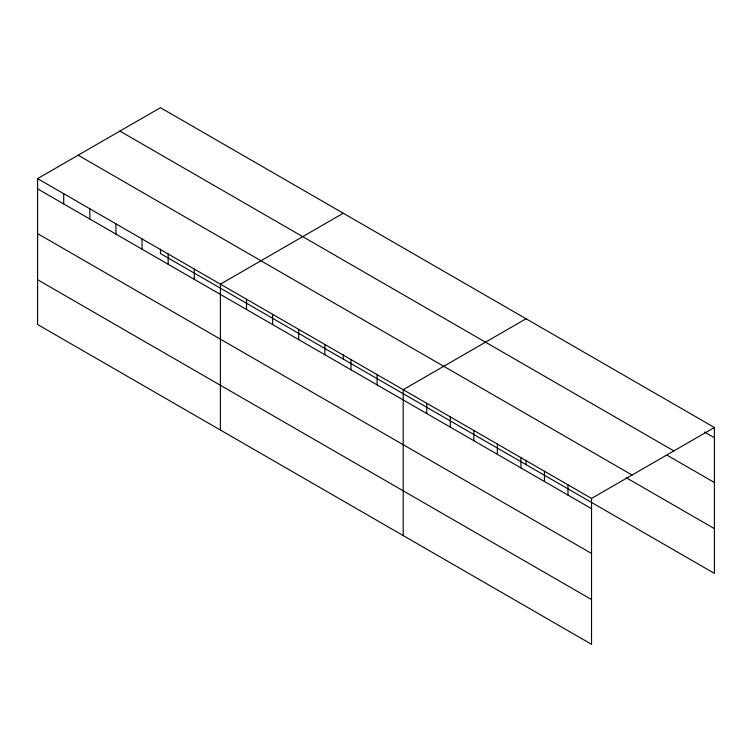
<?xml version="1.0" encoding="UTF-8"?>
<svg xmlns="http://www.w3.org/2000/svg" width="752" height="752" viewBox="0 0 752 752"><rect width="100%" height="100%" fill="white"/><g stroke="black" fill="none" stroke-linecap="round" stroke-linejoin="round"><path stroke-width="1.13" d="M37.6 178.619L591.542 498.435L591.542 644.314L37.6 324.497L37.6 178.619L160.458 107.686L714.4 427.503L714.4 573.381L160.458 253.565L160.458 249.091M343.26 213.23L220.402 284.162L220.402 430.031M526.062 318.763L403.204 389.696L403.204 535.574M591.542 498.435L714.4 427.503M704.586 432.09L714.4 437.749M119.916 131.102L673.858 450.909M667.315 455.327L714.4 482.511M78.142 155.213L632.084 475.029M626.115 477.652L714.4 528.618M37.6 188.874L591.542 508.681M37.6 233.628L591.542 553.444M37.6 279.735L591.542 599.551M567.995 484.843L567.995 495.089M544.457 471.25L544.457 481.506M526.062 460.168L526.062 464.642M520.91 457.658L520.91 467.913M497.373 444.065L497.373 454.321M473.826 430.473L473.826 440.728M450.288 416.881L450.288 427.136M426.741 403.288L426.741 413.544M377.09 374.628L377.09 384.874M350.968 359.55L350.968 369.796M343.26 354.624L343.26 359.099M324.855 344.472L324.855 354.718M298.741 329.395L298.741 339.641M272.628 314.317L272.628 324.563M246.515 299.24L246.515 309.486M194.289 269.084L194.289 279.33M168.175 254.007L168.175 264.253M142.053 238.929L142.053 249.175M115.94 223.852L115.94 234.098M89.826 208.774L89.826 219.02M63.713 193.696L63.713 203.952"/></g></svg>
